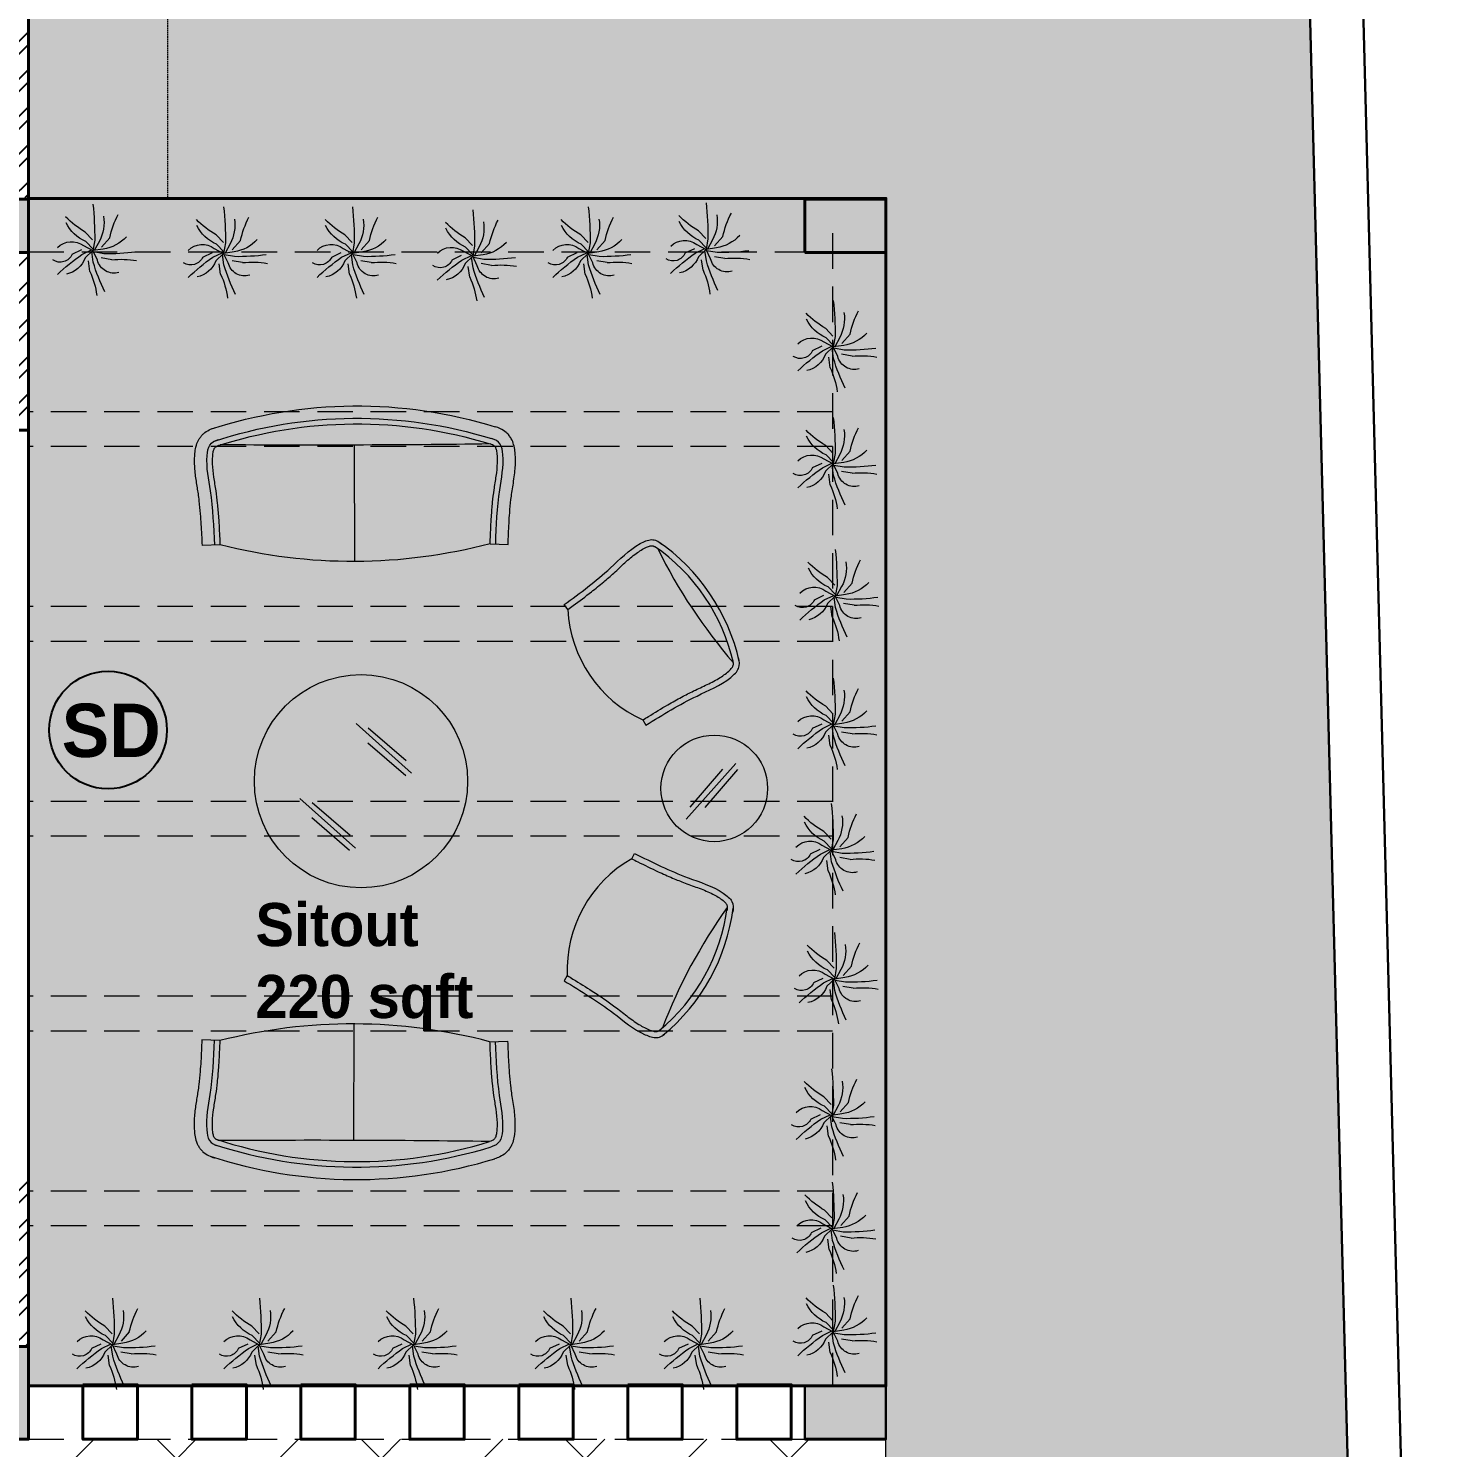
# Model space of a CAD drawing. Header units: feet. Extents: x 3576 to 8206, y -9151 to -6616.
# Drawn here: x 5857.7 to 6096.8, y -8564.8 to -8325.3 of the extents above; entities that cross this region are included whole.
import ezdxf

# ---------------------------------------------------------------- set-up
doc = ezdxf.new("R2010")
doc.units = ezdxf.units.FT
doc.linetypes.add('DASHED2', pattern=[0.375, 0.25, -0.125])
doc.layers.get('0').update_dxf_attribs({"linetype": 'CONTINUOUS', "lineweight": 40})
doc.layers.get('Defpoints').update_dxf_attribs({"color": 90, "linetype": 'CONTINUOUS'})
for name, color, linetype, lineweight in [('1fr', 233, 'CONTINUOUS', 5), ('A-GFLR-MBND', 12, 'CONTINUOUS', 5), ('A-HATCH', 8, 'CONTINUOUS', 0), ('COLUMN', 254, 'CONTINUOUS', 30), ('FURNITURE', 14, 'CONTINUOUS', 0), ('Landscape', 114, 'CONTINUOUS', 5), ('SHRUBBS', 212, 'CONTINUOUS', 30), ('STAIR', 184, 'CONTINUOUS', 9), ('Wall1', 7, 'CONTINUOUS', 40), ('WINDOW', 180, 'CONTINUOUS', 9)]:
    doc.layers.add(name, color=color, linetype=linetype, lineweight=lineweight)
doc.layers.add('dimension', color=7, linetype='CONTINUOUS', lineweight=5, true_color=0x2b17de)
doc.layers.add('h12', color=7, linetype='CONTINUOUS', lineweight=5, true_color=0x81cdee)
doc.layers.add('WILD TREE', color=42, linetype='CONTINUOUS')
doc.styles.add('ROMANS', font='sanss___.ttf')

# ---------------------------------------------------------------- blocks, each defined once
blk = doc.blocks.new('A$C31557AA3')
at = {"layer": 'SHRUBBS', "lineweight": 5}
h = blk.add_hatch(color=36, dxfattribs=at)
h.dxf.hatch_style = 1
h.set_gradient(color1=(122, 60, 31), color2=(76, 76, 0), tint=0.6800000071525574)
edge = h.paths.add_edge_path()
edge.add_arc((0.579141562777238, 0.4779328771519147), 0.1851927739534588, 109.2945789499972, 183.9523917202077)
edge.add_arc((0.4116897058436564, 0.4639838981329662), 0.0173409412106253, 176.0846161663011, 260.555518417618)
edge.add_arc((0.4105045129628877, 0.4666428292855757), 0.0198344305652022, 265.1982268544253, 344.0651575452608)
edge.add_line((0.4295767962683783, 0.4611974050264111), (0.4328475013842025, 0.4650974160608712))
edge.add_arc((-0.0261070408167825, 0.7863784860746251), 0.5602328067474116, -34.99310021363153, -13.8021519127164)
edge = h.paths.add_edge_path()
edge.add_arc((0.3115833796026663, 0.5380007640156351), 0.0169902764618922, -166.99833121277027, -19.47800631802221, ccw=False)
edge.add_line((0.2950286741512116, 0.5341783012407575), (0.2944709172417674, 0.5373613560875583))
edge.add_arc((0.7327996943625692, 0.612527964925846), 0.4447270353109417, 163.0809589643165, 189.7306937520154, ccw=False)
edge.add_line((0.3073218137776337, 0.7419524953264159), (0.3094791071760028, 0.7399403877793418))
edge.add_arc((0.2010824974105958, 0.6258848324578992), 0.1573483228646495, -36.47962892474982, 46.4572291639405, ccw=False)
at = {"layer": 'SHRUBBS', "lineweight": 13}
h = blk.add_hatch(color=22, dxfattribs=at)
h.dxf.hatch_style = 1
h.set_gradient(color1=(192, 59, 22), color2=(238, 137, 109), one_color=1, tint=0.6800000071525574)
edge = h.paths.add_edge_path()
edge.add_arc((0.0136466559874577, 0.6020042794162066), 0.3925036779477421, -20.72215900740838, 19.4839345886391, ccw=False)
edge.add_arc((0.3643894999424617, 0.4693145627380491), 0.0175008732945478, -91.99401629788042, -20.722159007510925, ccw=False)
edge.add_arc((0.3643552379570565, 0.4683304812386952), 0.0165161955396416, 191.7575161255985, 268.00598370211685, ccw=False)
edge.add_line((0.3481855728433629, 0.464964973072796), (0.3468232670998645, 0.4730006411933802))
edge.add_arc((0.7859565930542091, 0.5433146367576285), 0.4447270353103347, 154.7642914597134, 189.0969765240837, ccw=False)
at = {"layer": 'SHRUBBS', "lineweight": 5}
h = blk.add_hatch(color=24, dxfattribs=at)
h.dxf.hatch_style = 1
h.set_gradient(color1=(170, 46, 24), color2=(76, 76, 0), rotation=74.99999999999999, tint=0.6800000071525574)
h.paths.add_polyline_path([(0.2610028326082556, 0.3928971731344575, 0.0313224074340478), (0.2185707569888677, 0.4176584869613295, 0.1003299876653387)], flags=17)
edge = h.paths.add_edge_path()
edge.add_arc((0.2967812477036773, 0.4024010107205527), 0.0169902764597991, -112.99833155542018, 34.52199364849861, ccw=False)
edge.add_line((0.2901430732357539, 0.3867611854684867), (0.282506546250886, 0.3876659234284148))
edge.add_arc((0.3008654024437192, 0.5099448164789635), 0.1236494047150414, 142.3265140285391, 261.461434014105, ccw=False)
edge.add_line((0.2029961027155593, 0.5855144893452007), (0.2047552502629628, 0.5774235175910007))
edge.add_arc((0.4901908530126208, 0.6437199487614294), 0.2930336159948017, 193.075906881483, 232.2472982687204)
edge = h.paths.add_edge_path()
edge.add_arc((0.2775387453947928, 0.359681817978128), 0.0169902764597863, -94.99833155594507, 52.52199364834132, ccw=False)
edge.add_line((0.2760584381025524, 0.342756151536264), (0.2702259977259018, 0.3436000062108633))
edge.add_arc((0.3368221650082432, 0.7833125108416823), 0.4447270356357955, 226.7642914708024, 261.38778336047193, ccw=False)
edge.add_line((0.0321835723016477, 0.4593102514990335), (0.0342738033768626, 0.4593588291286892))
edge.add_arc((0.0423481023692318, 0.0669382093828119), 0.3925036778247499, 51.27784096535328, 91.17873007500259, ccw=False)
h = blk.add_hatch(color=52, dxfattribs=at)
h.dxf.hatch_style = 1
h.set_gradient(color1=(214, 214, 0), color2=(114, 153, 0), rotation=269.99999999999994, tint=0.6800000071525574)
edge = h.paths.add_edge_path()
edge.add_arc((0.5737896106027734, 0.6442614034521342), 0.1573483228630157, -108.47962890263119, -24.468562096676408, ccw=False)
edge.add_line((0.5239153113022041, 0.4950265248979237), (0.5227489311859871, 0.495096814286285))
edge.add_arc((0.5243535451457149, 0.5120111486986616), 0.0169902764713724, 121.0016684639736, 264.5807337431716, ccw=False)
edge.add_line((0.5156024817712535, 0.5265744032934097), (0.5206183247222782, 0.5292169239982627))
edge.add_arc((0.7253961247703842, 0.1344407994114647), 0.4447270353107626, 91.08095896306548, 117.41661874000559, ccw=False)
h = blk.add_hatch(color=52, dxfattribs=at)
h.dxf.hatch_style = 1
h.set_gradient(color1=(214, 214, 0), color2=(114, 153, 0), rotation=89.99999999999996, tint=0.6800000071525574)
edge = h.paths.add_edge_path()
edge.add_arc((0.1952865735589455, 0.330514697737982), 0.0169902764597863, -90, 52.52199364834132, ccw=False)
edge.add_line((0.1952865735589455, 0.3135244212781743), (0.1855009758762378, 0.3148145277045842))
edge.add_arc((0.2545699930755632, 0.7541453902657054), 0.4447270353099622, 235.08095895885782, 261.0654249922602, ccw=False)
edge.add_line((5.42040937e-08, 0.3894862588037995), (0.005421113432277001, 0.3924185440076826))
edge.add_arc((0.0775572070999431, 0.2525797843657926), 0.1573483228630552, 35.520371079800725, 117.2870336174411, ccw=False)
at = {"layer": 'SHRUBBS', "lineweight": 13}
h = blk.add_hatch(color=22, dxfattribs=at)
h.dxf.hatch_style = 1
h.set_gradient(color1=(192, 59, 22), color2=(238, 137, 109), one_color=1, tint=0.6800000071525574)
edge = h.paths.add_edge_path()
edge.add_arc((0.6033160772339273, 0.3080568656674245), 0.1717382616055714, 55.47516335396125, 132.7674658130364)
edge.add_arc((0.5030147715620786, 0.4164958714975456), 0.0240244507925832, 132.7674658129801, 182.9960336030007)
edge.add_arc((0.4925884353953053, 0.4159501741334566), 0.0135838439387727, 182.9960336028882, 280.2877910844639)
edge.add_line((0.4950144088474815, 0.4025847160806393), (0.5001000764733305, 0.4023759510864693))
edge.add_arc((0.5136554940287965, 0.7946454854214835), 0.3925036775783322, 268.020852455672, 298.4516715481307)
edge = h.paths.add_edge_path()
edge.add_arc((0.5049948428484186, 0.3736983278585626), 0.0169902764596091, 103.0016686934851, 189.6384661346254, ccw=False)
edge.add_line((0.5011723801011386, 0.3902530333141101), (0.5110515022180095, 0.3914655007020826))
edge.add_arc((0.5839756996354879, -0.2435706507465341), 0.6392095526630307, 69.39934495704102, 96.55084987394491, ccw=False)
edge.add_line((0.8088830829007918, 0.3547649751094184), (0.7956508867129628, 0.350805998899915))
edge.add_arc((0.658596491319031, 0.8329793720977534), 0.5012734474493717, -108.5253818962774, -74.13257184488191, ccw=False)
edge.add_arc((0.5044765900144625, 0.3730407651314636), 0.0161997765949089, 187.6454007284559, 251.474618103645, ccw=False)
edge.add_arc((0.4883318894532921, 0.3708735800865952), 8.97306790426e-05, 7.64540073175379, 192.8431350672432)
at = {"layer": 'SHRUBBS', "lineweight": 5}
h = blk.add_hatch(color=32, dxfattribs=at)
h.dxf.hatch_style = 1
h.set_gradient(color1=(183, 112, 31), color2=(114, 153, 0), rotation=134.99999999999994, tint=0.6800000071525574)
edge = h.paths.add_edge_path()
edge.add_arc((0.3196754922144009, 0.2745344055263956), 0.0169902764616699, -40.998331386390475, 106.5219936122142, ccw=False)
edge.add_line((0.3324985412461103, 0.2633881546870498), (0.3202080629342276, 0.2559361491459811))
edge.add_arc((0.5382236238809242, -0.0897723172832059), 0.4087115469077574, 122.2369303558512, 149.2091368645212)
edge.add_line((0.1871234269441686, 0.1194495273857967), (0.1846678678267892, 0.1277973257940062))
edge.add_arc((0.3109845950881436, 0.160419152959264), 0.1304611022244556, 88.30489722435192, 194.4804838987625, ccw=False)
edge = h.paths.add_edge_path()
edge.add_arc((0.3566798594764009, 0.1557931419332021), 0.0169902764631247, -22.998331491847694, 124.5219936404493, ccw=False)
edge.add_line((0.3723196847388408, 0.1491549674813655), (0.3685290897119273, 0.1460710412113428))
edge.add_arc((0.471346433526719, 0.0235650948579576), 0.1599347150591971, 130.0062157108557, 188.4730908819397)
edge.add_line((0.3131573781538179, -4.698774489e-07), (0.3092693441390395, 0.0016140130953204))
edge.add_arc((0.3449039692322628, 0.0819412466143206), 0.08787656655984899, 88.59993373863892, 246.0770533524228, ccw=False)
h = blk.add_hatch(color=20, dxfattribs=at)
h.dxf.hatch_style = 1
h.set_gradient(color1=(243, 80, 43), color2=(246, 127, 101), rotation=134.99999999999994, one_color=1, tint=0.6800000071525574)
edge = h.paths.add_edge_path()
edge.add_arc((0.3543575986366534, 0.2430327417938827), 0.0169902764597886, -22.998331555601112, 124.5219936486904, ccw=False)
edge.add_line((0.3699974238886909, 0.2363945673259025), (0.3679442888963251, 0.2322133973746929))
edge.add_arc((-0.0302195476253928, 0.4303237073624473), 0.444727034974409, -61.23570855855792, -26.45309048474428, ccw=False)
edge.add_line((0.1837864096099508, 0.0404729847712133), (0.1856472510569915, 0.0465667070395739))
edge.add_arc((0.5600954095842497, -0.0711096018828812), 0.3925036778249076, 123.27784100041609, 162.5538418235388, ccw=False)
at = {"layer": 'SHRUBBS', "lineweight": 13}
h = blk.add_hatch(color=22, dxfattribs=at)
h.dxf.hatch_style = 1
h.set_gradient(color1=(192, 59, 22), color2=(238, 137, 109), one_color=1, tint=0.6800000071525574)
edge = h.paths.add_edge_path()
edge.add_arc((0.4483585709471926, 0.2567951719574353), 0.0169902764666922, 31.00166846180659, 178.5219936935231)
edge.add_line((0.4313739471510873, 0.2572334058207843), (0.433013164622281, 0.2498810142874674))
edge.add_arc((0.0305199788132029, 0.1640039888200704), 0.4115527039467282, -17.363422940706528, 12.044183470344876, ccw=False)
edge.add_line((0.4233186535384448, 0.0411836759237474), (0.4271101304162245, 0.0429447352545367))
edge.add_arc((0.3673014323839823, 0.1667480497858662), 0.1374930581857018, -64.21506815826233, 45.93642221150992)
edge = h.paths.add_edge_path()
edge.add_arc((0.7102392108008077, 0.2706050550957286), 0.1573483228630286, 180.634028951228, 264.6450957571964, ccw=False)
edge.add_line((0.5529005218038776, 0.2688638909661734), (0.5525850130310915, 0.2699889853568607))
edge.add_arc((0.569092294990668, 0.2740113151398305), 0.0169902764714342, 50.11532631791101, 193.6943915969288, ccw=False)
edge.add_line((0.5799872145644827, 0.287048577968136), (0.5841264588139837, 0.2831745292812968))
edge.add_arc((0.2781670787789778, -0.0395807862516904), 0.444727035310662, 20.19461681694679, 46.53027659388579, ccw=False)
at = {"layer": 'SHRUBBS', "lineweight": 5}
h = blk.add_hatch(color=22, dxfattribs=at)
h.dxf.hatch_style = 1
h.set_gradient(color1=(198, 62, 16), color2=(114, 153, 0), rotation=164.99999999999997, tint=0.6800000071525574)
edge = h.paths.add_edge_path()
edge.add_arc((0.4890357937997864, 0.2800452658189272), 0.0169902764598171, 49.00166838384447, 196.5219936374178)
edge.add_line((0.4727470349522777, 0.2752135136121865), (0.4728515264377508, 0.2684196487905694))
edge.add_arc((0.6308309886196639, 0.2742471517743752), 0.1580869073083283, 182.1125531289479, 216.7663757932914)
edge.add_arc((0.6308309886193797, 0.2742471517743468), 0.1580869073080549, 216.7663757933417, 242.3929153040779)
edge.add_arc((0.6308309887808149, 0.2742471520830918), 0.1580869076564862, 242.3929153040792, 274.6797549426552)
edge.add_line((0.6437287223648414, 0.1166872623878135), (0.630091170819469, 0.1310801372772232))
edge.add_arc((1.644924287870765, 1.078998480115585), 1.388681187369328, 214.478599328099, 223.0474095241305, ccw=False)
at = {"layer": 'SHRUBBS', "color": 52, "lineweight": 13, "true_color": 0xd8c603}
for p, q in [((0.3143961894590177, 0.5214267436349475), (0.3310583872076904, 0.4292309329616728)), ((0.5094599210991362, 0.5042143535921185), (0.4269253968292618, 0.4306024449183498)), ((0.3118432400150937, 0.3949346569650629), (0.3962250117756412, 0.3542233202517764)), ((0.3675530881512827, 0.4522134154667016), (0.384215285899927, 0.3600176047724517)), ((0.4088683923272356, 0.4470556490686591), (0.3962250117756412, 0.3542233202517764)), ((0.4805590186741995, 0.411772544747663), (0.3980244944252718, 0.3674357806895614)), ((0.2119186096995804, 0.3280681849275595), (0.3047509384955163, 0.3154248043549899)), ((0.2941707815354562, 0.3572353051467587), (0.3870031103313636, 0.3445919245951643)), ((0.3314308282322145, 0.2865519812637842), (0.3962250117756412, 0.3542233202517764)), ((0.3618239524130615, 0.2580947341052706), (0.402535289105373, 0.3424765058657897)), ((0.3641462132529227, 0.170855134269658), (0.4048575499662094, 0.2552369060302055)), ((0.4884208224489158, 0.3708855180213959), (0.3962250117756412, 0.3542233202517764)), ((0.4405617758337145, 0.2716887960028771), (0.3962250117756412, 0.3542233202517764)), ((0.4770182180832025, 0.2918006018134633), (0.4093468790742349, 0.3565947853778368)), ((0.5607056260489574, 0.2875326815997141), (0.4930342870609651, 0.3523268651431124))]:
    blk.add_line(p, q, dxfattribs=at)
for centre, radius, start, end in [((-0.4679225979900254, 0.606706625130471), 0.7869532027903953, 353.7788021114562, 9.895987881097843), ((2.204696740639291, 0.4875261231190394), 1.837483003246301, 172.3252505454634, 181.1011768119209), ((0.7724435565209831, 0.3859860219717745), 0.3686684138535741, 133.6544040140556, 170.465050233142), ((0.3480150833547952, 0.541966938144043), 0.1514162935791963, 163.2855850846461, 256.178961526799), ((0.3488161077474956, 1.274596666880397), 0.786953202790379, 281.7788021121113, 297.8959878816747), ((-0.1109371776498165, -0.3896082630423052), 0.7869532027903811, 65.77880211160611, 81.89598788148295), ((0.8282950105409836, 2.115374974003514), 1.837483003246361, 244.3252505455228, 253.1011768120599), ((0.6454281718361871, 0.11124904991172), 0.3427771996768856, 80.72900210783877, 118.7494604234067), ((-1.145212772338765, 1.309372098772313), 1.837483003246326, 316.3252505457846, 325.1011768114424), ((0.4108439302732167, 0.07210972962479902), 0.228674266282973, 110.3207980196044, 168.0523157941224), ((0.3000969527041377, 0.1662988780117303), 0.1756058124038795, 314.5631437668294, 36.88067794008187), ((0.7961728830271113, 0.4287284811381086), 0.3472879846787989, 203.2209285534538, 243.9627082511878), ((0.5036322999474409, -2.520038314109683), 2.890963851762693, 83.93896133858978, 90.3014764370095), ((1.243741076768742, 0.6783752540526679), 0.7869532027903438, 209.7788021115936, 225.895987881297), ((0.410595573162084, 0.0639569834531244), 0.1165536686809947, 113.4858991101693, 213.2804929652318)]:
    blk.add_arc(centre, radius, start, end, dxfattribs=at)
blk = doc.blocks.new('Sofa6')
at = {"layer": '1fr'}
for p, q in [((-2.772043077582566, 21.80008803079488), (-2.662157210561417, 24.69800569769314)), ((-18.81411577149083, 0.1169232336914092), (1.57339163707e-05, 0.1286045769986686)), ((-2.80977782168884, -21.79525658410625), (-2.694039655149026, -24.6929464252355))]:
    blk.add_line(p, q, dxfattribs=at)
for centre, radius, start, end in [((50.73941377140727, -0.1064023007317019), 75.87633123397607, 162.0327052447698, 197.3172274541608), ((50.73941377140727, -0.1064023007317019), 73.8763312339761, 162.0327052447698, 197.3172274541608), ((50.70925852784239, -0.103669123577788), 72.9485005523802, 162.0706266150167, 197.3387481673367), ((-2204.906652811789, 0.1169232336914092), 2186.092537040298, 359.4244164451513, 0.5675530844219369), ((-86.51794958588651, 0.0748871861715088), 86.51798199586484, 345.3578327427063, 14.54298047222596)]:
    blk.add_arc(centre, radius, start, end, dxfattribs=at)
for points, knots in [([(-2.662157210561417, 24.69800569769325), (-3.238895774598859, 24.71987499297291), (-3.813045224778761, 24.74246190852489), (-5.525904473959598, 24.81831938277287), (-6.655032226044568, 24.87974435289038), (-8.482472398796745, 25.02358832433049), (-9.191196203883008, 25.09075697085564), (-10.26882898076656, 25.2167234584283), (-10.64393223722982, 25.26512939779207), (-11.34164965675518, 25.36491149721758), (-11.66848016046788, 25.41619592199663), (-12.34310658995855, 25.52364943642772), (-12.68861872227353, 25.57938447026459), (-13.75356666143489, 25.73940503031634), (-14.50190176963588, 25.83702344506526), (-15.62882017301308, 25.90252890301122), (-15.96994846312918, 25.91271545254722), (-16.64677852137356, 25.90804334095026), (-16.98155380777279, 25.89465135597129), (-17.62526050241649, 25.84323498039601), (-17.9537607657403, 25.80798789580013), (-18.66256976658769, 25.67125298352903), (-19.04355480828417, 25.57162487871426), (-19.60067044300922, 25.32186931882689), (-19.75791000796562, 25.24037078154459), (-20.06509794481281, 25.04946231368319), (-20.21097109778566, 24.94333099968378), (-20.47760161183396, 24.71845291375689), (-20.60040986902277, 24.5985687835215), (-20.98030129942163, 24.17672646106292), (-21.18377220818548, 23.85687431785038), (-21.49726291160186, 23.22797278884298), (-21.60906052103564, 22.9176596738098), (-21.70290651274627, 22.59268275163697), (-21.70962633514319, 22.56891197792402), (-21.71619423886113, 22.54519334805366)], [0.7605238940426995, 0.7605238940426995, 0.7605238940426995, 0.7605238940426995, 2.675022306634757, 2.675022306634757, 6.504019131818875, 6.504019131818875, 8.971431202016259, 8.971431202016259, 10.30260718858977, 10.30260718858977, 11.46572067806974, 11.46572067806974, 12.62883416754971, 12.62883416754971, 14.95506114650965, 14.95506114650965, 15.93168716505593, 15.93168716505593, 16.84917062508877, 16.84917062508877, 17.66216942358244, 17.66216942358244, 18.4751682220761, 18.4751682220761, 18.78638653486947, 18.78638653486947, 19.08169201620001, 19.08169201620001, 19.37699749753054, 19.37699749753054, 20.08517034682677, 20.08517034682677, 20.793343196123, 20.793343196123, 20.84936286630779, 20.84936286630779, 20.84936286630779, 20.84936286630779]), ([(-2.7379405594329, 22.69944199242036), (-5.681431946924932, 22.81105596505915), (-10.54142547086121, 23.03020273930507), (-15.73660529772314, 24.15945061365744), (-19.09744818447507, 23.60998956637388), (-19.62137217677627, 22.61582859789928), (-19.78872725099973, 22.01146025867479)], [0.7605238940426995, 0.7605238940426995, 0.7605238940426995, 0.7605238940426995, 10.49990384414309, 16.87424541695329, 18.83402711695401, 20.84936286630779, 20.84936286630779, 20.84936286630779, 20.84936286630779]), ([(-2.772043077582566, 21.80008803079488), (-3.104677513778369, 21.81270107701903), (-3.437584809908003, 21.82559342559421), (-4.897766874597437, 21.88502860528797), (-6.026737182823126, 21.93849855914073), (-7.933947873221769, 22.06759368550843), (-8.713399384456352, 22.13137447753877), (-10.15606630373622, 22.27970989555092), (-10.81994664295234, 22.35998406282954), (-12.23916516417012, 22.5647660818538), (-12.97736088944657, 22.69368617578095), (-14.42914653066691, 22.90365350562411), (-15.1443992958466, 22.98497803146211), (-16.16775565535681, 23.01418818679656), (-16.47111497365585, 23.01220367537792), (-17.08201380527498, 22.98179186968923), (-17.39702073679473, 22.9545867592069), (-17.89481262839399, 22.87004097830334), (-18.09179140597371, 22.81649565757175), (-18.29808883861733, 22.72894367425317), (-18.35084372551136, 22.701054757154), (-18.46648324707348, 22.6272495856025), (-18.52676164972945, 22.57301083929178), (-18.64957903707, 22.42229177731303), (-18.70984474084798, 22.32578493926144), (-18.82299652688198, 22.08308075576701), (-18.87536227332566, 21.9373904086649), (-18.92133775153888, 21.77138637340477), (-18.92135242931363, 21.77133337194857), (-18.92136710646082, 21.77128036845431)], [0.7605240512118272, 0.7605240512118272, 0.7605240512118272, 0.7605240512118272, 1.859539802168403, 1.859539802168403, 5.578619406505211, 5.578619406505211, 8.155261532454817, 8.155261532454817, 10.3629794908955, 10.3629794908955, 12.89429943018426, 12.89429943018426, 15.42561936947302, 15.42561936947302, 16.48667611551093, 16.48667611551093, 17.54334351582915, 17.54334351582915, 18.42204429702583, 18.42204429702583, 18.81114314881624, 18.81114314881624, 19.49047740215022, 19.49047740215022, 20.16981165548421, 20.16981165548421, 20.84914590881819, 20.84914590881819, 20.84936286630779, 20.84936286630779, 20.84936286630779, 20.84936286630779]), ([(-2.694039655147207, -24.6929464252355), (-3.270704515518445, -24.71597930221981), (-3.844771093961753, -24.73974956724783), (-5.557341320911291, -24.81921191504659), (-6.686222226464452, -24.88311332051774), (-8.513340190689632, -25.031146795366), (-9.222034297348728, -25.10000007675831), (-10.29918019307297, -25.22856526069529), (-10.67386586914836, -25.27785447110614), (-11.44872612884137, -25.39063487016756), (-11.8560926456721, -25.4569592784585), (-12.70252610337593, -25.59361032549543), (-13.13886429969352, -25.6634277125296), (-14.01488773091478, -25.78455871590234), (-14.45278026711094, -25.83671330743221), (-15.23860189914194, -25.9012818600952), (-15.57960873914817, -25.92053463309742), (-16.2425814768485, -25.93490291179205), (-16.56295193016012, -25.93226323340741), (-17.18041046392318, -25.90455316493717), (-17.47036954957548, -25.88423852091694), (-18.11200640604329, -25.806823880764), (-18.45755786807967, -25.74971848299743), (-19.12274818919286, -25.56055040738977), (-19.43537645247488, -25.44561792369109), (-19.94284757777495, -25.16667320732927), (-20.1333421066538, -25.0399053952732), (-20.4737405177184, -24.76422989648211), (-20.62769886777823, -24.61410019394407), (-21.02937757283144, -24.15509800913719), (-21.22882422537805, -23.83181771428986), (-21.52283482625353, -23.22406403475043), (-21.62605321154661, -22.93731669707256), (-21.70771138981763, -22.65825527287791)], [0.7842115913533523, 0.7842115913533523, 0.7842115913533523, 0.7842115913533523, 2.698826428655238, 2.698826428655238, 6.528056103259011, 6.528056103259011, 8.99639414311647, 8.99639414311647, 10.3267790516057, 10.3267790516057, 11.7679987921635, 11.7679987921635, 13.2092185327213, 13.2092185327213, 14.56247257920391, 14.56247257920391, 15.55707561188594, 15.55707561188594, 16.45049488009222, 16.45049488009222, 17.24521244049829, 17.24521244049829, 18.03993000090435, 18.03993000090435, 18.67529167651752, 18.67529167651752, 19.04451533968232, 19.04451533968232, 19.41373900284712, 19.41373900284712, 20.12938240207785, 20.12938240207785, 20.78558756190289, 20.78558756190289, 20.78558756190289, 20.78558756190289]), ([(-2.773859072098275, -22.69453984481265), (-5.709934761787736, -22.81181120088888), (-10.56200299536431, -23.04142015997275), (-15.74812587084852, -24.17948080822327), (-19.08933558825083, -23.64003437406677), (-19.61887647755975, -22.67523468926345), (-19.78820257765437, -22.09657393971031)], [0.7842115913533523, 0.7842115913533523, 0.7842115913533523, 0.7842115913533523, 10.49990384414309, 16.87424541695329, 18.83402711695401, 20.78558756190289, 20.78558756190289, 20.78558756190289, 20.78558756190289]), ([(-2.80977782168884, -21.79525658410625), (-3.13522953305619, -21.80825554905823), (-3.460939649996362, -21.82153037714727), (-4.913823933507956, -21.88355641568717), (-6.042686774606409, -21.93926648203808), (-7.949638071104346, -22.07214585999702), (-8.728961162360063, -22.13747316515946), (-10.17133048834148, -22.28867093231634), (-10.83505014526418, -22.37026227204797), (-12.25386397645525, -22.57786070771715), (-12.99180664008963, -22.70824619483301), (-14.44318120526623, -22.92109442892604), (-15.15827536390316, -23.00383777298907), (-16.18157539357708, -23.03507631960611), (-16.48493724460604, -23.03369304324667), (-17.09588888119469, -23.00449229597496), (-17.41094252400762, -22.97791220480815), (-17.90889461391634, -22.89435451271708), (-18.10597823383068, -22.84119981121557), (-18.31244394392342, -22.7540585681171), (-18.36525133080249, -22.72627587490172), (-18.48103334996631, -22.65270347480987), (-18.54141663652444, -22.59858779919989), (-18.66452816038145, -22.44812342893249), (-18.72498295370496, -22.3517440406514), (-18.83330498341638, -22.12061008079922), (-18.88143140749889, -21.99074035621459), (-18.92442361218127, -21.84381733978682)], [0.7842117513105717, 0.7842117513105717, 0.7842117513105717, 0.7842117513105717, 1.859541205543476, 1.859541205543476, 5.578623616630428, 5.578623616630428, 8.155264674543826, 8.155264674543826, 10.36298234995298, 10.36298234995298, 12.89431746204837, 12.89431746204837, 15.42565257414377, 15.42565257414377, 16.48670609336757, 16.48670609336757, 17.5433536706096, 17.5433536706096, 18.42205434584367, 18.42205434584367, 18.81113303978852, 18.81113303978852, 19.49043940785226, 19.49043940785226, 20.16974577591601, 20.16974577591601, 20.78558756190289, 20.78558756190289, 20.78558756190289, 20.78558756190289])]:
    blk.add_open_spline(points, degree=3, knots=knots, dxfattribs=at)
blk = doc.blocks.new('ggh')
at = {"color": 132, "lineweight": 0, "true_color": 0x00cccc}
for p, q in [((8161.497608831231, -3162.086962166242), (8170.879121312542, -3170.471302000164)), ((8163.547858505109, -3162.770157820115), (8169.947168848294, -3168.297613855618)), ((8163.485718174727, -3165.316522349646), (8169.885028517914, -3170.843978385149)), ((8217.219201070468, -3178.218023391615), (8225.60354090439, -3168.836510910303)), ((8217.902396724334, -3176.167773717737), (8223.429852759837, -3169.768463374551)), ((8220.448761253874, -3176.229914048118), (8225.976217289377, -3169.830603704932)), ((8152.027410046377, -3174.708106813759), (8161.408922527689, -3183.092446647682)), ((8154.077659720257, -3175.391302467633), (8160.476970063442, -3180.918758503135)), ((8154.015519389874, -3177.937666997164), (8160.414829733061, -3183.465123032667))]:
    blk.add_line(p, q, dxfattribs=at)
at = {"layer": '1fr'}
for p, q in [((8197.259503348243, -3142.827253708115), (8196.654430117916, -3142.004169444029)), ((8209.907700819902, -3161.470423994287), (8210.446954124993, -3162.338057099391)), ((8208.058061056154, -3184.901930015932), (8208.516411803294, -3183.988970036136)), ((8197.152620199522, -3204.615277203132), (8196.624680846546, -3205.489840728228))]:
    blk.add_line(p, q, dxfattribs=at)
for centre, radius in [((8162.336963104528, -3171.811372736293), 18), ((8221.97362936066, -3173.018371588375), 9)]:
    blk.add_circle(centre, radius, dxfattribs=at)
for centre, radius, start, end in [((8193.526524812269, -3158.964257302404), 32.47679916298507, 12.68695071760524, 55.61896426377227), ((8193.526524812269, -3158.964257302404), 33.49835710894905, 12.68695071760524, 55.61896426377227), ((8294.439409544031, -3092.11353395636), 91.42702715550085, 206.2596576587446, 220.7815702731945), ((8218.845815369476, -3141.794404249947), 21.61100748879981, 182.7393663414961, 245.5693942881062), ((8218.743653196048, -3203.686332197007), 21.61100748878185, 119.6335791941462, 182.4636071403944), ((8191.971650391794, -3188.883285415589), 32.47679916295808, 309.5840092182714, 352.5160227643066), ((8298.531051743741, -3246.30735267225), 91.42702715542488, 144.4214032084726, 158.9433158230941), ((8191.971650391794, -3188.883285415589), 33.49835710892122, 309.5840092182714, 352.5160227643066)]:
    blk.add_arc(centre, radius, start, end, dxfattribs=at)
for points, knots in [([(8196.654430117916, -3142.004169444029), (8199.348298767967, -3140.023828089833), (8203.77392825005, -3136.721342906795), (8207.934530336619, -3132.350379353891), (8211.441655808252, -3130.725099905881), (8212.567253546113, -3131.325143500467), (8213.109543164675, -3131.786227182321)], [0.7605238940426995, 0.7605238940426995, 0.7605238940426995, 0.7605238940426995, 10.49990384414309, 16.87424541695329, 18.83402711695401, 20.84936286630779, 20.84936286630779, 20.84936286630779, 20.84936286630779]), ([(8197.259503348243, -3142.827253708109), (8197.563928782527, -3142.603461822625), (8197.868432567038, -3142.379233715477), (8199.202192765435, -3141.393022839274), (8200.228628158824, -3140.623452695741), (8201.937922212199, -3139.286974378813), (8202.629465403814, -3138.730420600015), (8203.890128335588, -3137.671860854221), (8204.462600050485, -3137.173452088183), (8205.665270673831, -3136.076809455887), (8206.276555381854, -3135.485353535768), (8207.506514205052, -3134.3630893519), (8208.126573647087, -3133.830961101309), (8209.069257523437, -3133.151473280616), (8209.355484293637, -3132.960046838662), (8209.948712997684, -3132.599369650437), (8210.261950757944, -3132.424212844991), (8210.783424206027, -3132.186454745933), (8211.002574664926, -3132.111244434155), (8211.252146585139, -3132.062040933469), (8211.319472091729, -3132.054624863711), (8211.475124969096, -3132.050272463376), (8211.566306979694, -3132.062814518489), (8211.777709433523, -3132.126138118946), (8211.895811356568, -3132.17839303824), (8212.156744273983, -3132.334281990879), (8212.298763445295, -3132.437771313328), (8212.447723097277, -3132.564414083783), (8212.447770655717, -3132.564454518807), (8212.447818214867, -3132.564494956142)], [0.7605240512118272, 0.7605240512118272, 0.7605240512118272, 0.7605240512118272, 1.859539802168403, 1.859539802168403, 5.578619406505211, 5.578619406505211, 8.155261532454817, 8.155261532454817, 10.3629794908955, 10.3629794908955, 12.89429943018426, 12.89429943018426, 15.42561936947302, 15.42561936947302, 16.48667611551093, 16.48667611551093, 17.54334351582915, 17.54334351582915, 18.42204429702583, 18.42204429702583, 18.81114314881624, 18.81114314881624, 19.49047740215022, 19.49047740215022, 20.16981165548421, 20.16981165548421, 20.84914590881819, 20.84914590881819, 20.84936286630779, 20.84936286630779, 20.84936286630779, 20.84936286630779]), ([(8209.907700819902, -3161.47042399428), (8210.22169825383, -3161.275267494056), (8210.536114193463, -3161.080205479883), (8211.94041028247, -3160.21273979801), (8213.036310652598, -3159.545797003254), (8214.912282601312, -3158.455571207363), (8215.685968604193, -3158.020377680524), (8217.137204707595, -3157.24337575609), (8217.812660874748, -3156.897118658088), (8219.277706645276, -3156.188105811481), (8220.053974646558, -3155.840391309386), (8221.552951527403, -3155.115563259507), (8222.277400644938, -3154.737654156509), (8223.258547537022, -3154.114985060026), (8223.542630842485, -3153.920393453659), (8224.097925986376, -3153.50368522845), (8224.376937459434, -3153.277975224387), (8224.791451373376, -3152.882206096757), (8224.94271456327, -3152.706699708872), (8225.081135763896, -3152.493289909412), (8225.113038463205, -3152.433544943941), (8225.174921043474, -3152.290661786915), (8225.197161694952, -3152.201353669646), (8225.216936246734, -3151.98157148229), (8225.21231501751, -3151.852517143892), (8225.166796958052, -3151.566380898183), (8225.12925606146, -3151.413722453864), (8225.076026508608, -3151.248316258788)], [0.7842117513105717, 0.7842117513105717, 0.7842117513105717, 0.7842117513105717, 1.859541205543476, 1.859541205543476, 5.578623616630428, 5.578623616630428, 8.155264674543826, 8.155264674543826, 10.36298234995298, 10.36298234995298, 12.89431746204837, 12.89431746204837, 15.42565257414377, 15.42565257414377, 16.48670609336757, 16.48670609336757, 17.5433536706096, 17.5433536706096, 18.42205434584367, 18.42205434584367, 18.81113303978852, 18.81113303978852, 19.49043940785226, 19.49043940785226, 20.16974577591601, 20.16974577591601, 20.78558756190289, 20.78558756190289, 20.78558756190289, 20.78558756190289]), ([(8210.44695412498, -3162.33805709939), (8213.279695018493, -3160.577445522576), (8217.983812263024, -3157.701551330304), (8223.58056124836, -3155.466167752849), (8226.375428071588, -3152.830526467252), (8226.258116621066, -3151.586830304637), (8226.048470415153, -3150.935372996281)], [0.7842115913533523, 0.7842115913533523, 0.7842115913533523, 0.7842115913533523, 10.49990384414309, 16.87424541695329, 18.83402711695401, 20.78558756190289, 20.78558756190289, 20.78558756190289, 20.78558756190289]), ([(8208.058061056123, -3184.901930015934), (8208.38846234799, -3185.067807785551), (8208.719271852746, -3185.233553506561), (8210.196447298258, -3185.970097407502), (8211.348313439354, -3186.534911275681), (8213.31542213243, -3187.450523872783), (8214.125385516521, -3187.813763123612), (8215.64110392995, -3188.455959284874), (8216.345177080739, -3188.739536452503), (8217.868482721788, -3189.312771352273), (8218.673084494694, -3189.588657872103), (8220.231615629564, -3190.174565793924), (8220.98735020354, -3190.485221660972), (8222.02092075836, -3191.016350586723), (8222.321479950107, -3191.184378530735), (8222.912275986435, -3191.549013259245), (8223.210606192246, -3191.748491319009), (8223.65930221379, -3192.105039867586), (8223.825857820564, -3192.266105924427), (8223.98306159392, -3192.466083785526), (8224.020250772524, -3192.522689510635), (8224.094835631484, -3192.659372169073), (8224.12508348551, -3192.746295432439), (8224.164707345866, -3192.963378809202), (8224.171808355146, -3193.092320476985), (8224.152425898756, -3193.381405525411), (8224.128883400765, -3193.536839338739), (8224.090872908935, -3193.706391092429)], [0.7842117513105717, 0.7842117513105717, 0.7842117513105717, 0.7842117513105717, 1.859541205543476, 1.859541205543476, 5.578623616630428, 5.578623616630428, 8.155264674543826, 8.155264674543826, 10.36298234995298, 10.36298234995298, 12.89431746204837, 12.89431746204837, 15.42565257414377, 15.42565257414377, 16.48670609336757, 16.48670609336757, 17.5433536706096, 17.5433536706096, 18.42205434584367, 18.42205434584367, 18.81113303978852, 18.81113303978852, 19.49043940785226, 19.49043940785226, 20.16974577591601, 20.16974577591601, 20.78558756190289, 20.78558756190289, 20.78558756190289, 20.78558756190289]), ([(8208.516411803294, -3183.98897003613), (8211.497140700905, -3185.485442332268), (8216.442673888414, -3187.922897551695), (8222.219076667165, -3189.641533604197), (8225.24143897197, -3192.012864800853), (8225.237394551157, -3193.262074856844), (8225.087689078056, -3193.929859573355)], [0.7842115913533523, 0.7842115913533523, 0.7842115913533523, 0.7842115913533523, 10.49990384414309, 16.87424541695329, 18.83402711695401, 20.78558756190289, 20.78558756190289, 20.78558756190289, 20.78558756190289]), ([(8197.152620199508, -3204.615277203134), (8197.47608571007, -3204.810540401198), (8197.799668806509, -3205.006230918421), (8199.21736731138, -3205.867427242424), (8200.309361378262, -3206.540744983518), (8202.132810168529, -3207.716710528031), (8202.871974659904, -3208.208259049755), (8204.22343798524, -3209.148134915631), (8204.838748773218, -3209.592575909045), (8206.135912254707, -3210.575636738044), (8206.798314027044, -3211.109221775055), (8208.124976744199, -3212.115323976675), (8208.790737009906, -3212.589030062037), (8209.791155592575, -3213.180231591719), (8210.093562386719, -3213.344913034241), (8210.717054551968, -3213.650307613843), (8211.04488564263, -3213.796336984003), (8211.585771378515, -3213.985826011277), (8211.8108392621, -3214.040852935558), (8212.063844852826, -3214.067221456967), (8212.131565478521, -3214.068501606259), (8212.28697171255, -3214.058720806816), (8212.376640658325, -3214.037961655339), (8212.581429615231, -3213.955728091681), (8212.694306223297, -3213.892978492745), (8212.94002734233, -3213.714069340883), (8213.072076498145, -3213.598127522185), (8213.208937884374, -3213.458498262403), (8213.208981580023, -3213.458453681181), (8213.209025276192, -3213.458409097583)], [0.7605240512118272, 0.7605240512118272, 0.7605240512118272, 0.7605240512118272, 1.859539802168403, 1.859539802168403, 5.578619406505211, 5.578619406505211, 8.155261532454817, 8.155261532454817, 10.3629794908955, 10.3629794908955, 12.89429943018426, 12.89429943018426, 15.42561936947302, 15.42561936947302, 16.48667611551093, 16.48667611551093, 17.54334351582915, 17.54334351582915, 18.42204429702583, 18.42204429702583, 18.81114314881624, 18.81114314881624, 19.49047740215022, 19.49047740215022, 20.16981165548421, 20.16981165548421, 20.84914590881819, 20.84914590881819, 20.84936286630779, 20.84936286630779, 20.84936286630779, 20.84936286630779]), ([(8196.624680846546, -3205.48984072823), (8199.487035729915, -3207.21773097489), (8204.193913699673, -3210.105273957167), (8208.73375044208, -3214.080926665352), (8212.373812752392, -3215.381468373688), (8213.440358171321, -3214.681823140606), (8213.938600356436, -3214.173462130063)], [0.7605238940426995, 0.7605238940426995, 0.7605238940426995, 0.7605238940426995, 10.49990384414309, 16.87424541695329, 18.83402711695401, 20.84936286630779, 20.84936286630779, 20.84936286630779, 20.84936286630779])]:
    blk.add_open_spline(points, degree=3, knots=knots, dxfattribs=at)
at = {"layer": 'FURNITURE'}
for p, xscale, yscale, zscale, rotation in [((8161.36776795313, -3134.723212886026), -1.044999999999866, 1.045000000000072, 1.044999999999863, 90.1826818931044), ((8161.287219221506, -3212.777871072204), 1.045000000000775, 1.045000000000775, 1.045000000000775, 89.81731810689578)]:
    blk.add_blockref('Sofa6', p, dxfattribs=dict(at, xscale=xscale, yscale=yscale, zscale=zscale, rotation=rotation))

msp = doc.modelspace()

# ---------------------------------------------------------------- hatches: boundary and pattern name
at = {"layer": 'COLUMN', "lineweight": 25}
h = msp.add_hatch(dxfattribs=at)
h.set_pattern_fill('ANSI32', color=32, scale=0.4695652173843619, style=0)
h.set_pattern_definition([(45, (5848.664662654967, -8353.82377332961), (-3.162611938242812, 3.162611938242812), []), (45, (5850.773071524524, -8353.82377332961), (-3.162611938242812, 3.162611938242812), [])])
h.paths.add_polyline_path([(5857.664662654774, -8321.864328782845), (5848.664662654967, -8321.864328782845), (5848.664662654967, -8353.82377332961), (5857.664662654774, -8353.82377332961)])
h.paths.add_polyline_path([(5848.664662654967, -8263.168676609796), (5857.664662654774, -8263.168676609796), (5857.664662654774, -8141.209232064288), (5848.664662654967, -8141.209232064288)])
at = {"layer": 'COLUMN'}
for points in [[(5842.012488742154, -8363.0787972781), (5857.664662654925, -8363.0787972781), (5857.664662654925, -8354.07879727825), (5842.012488742154, -8354.07879727825)], [(5988.756716013176, -8354.07879727825), (5988.756716013176, -8363.0787972781), (6002.452368186837, -8363.0787972781), (6002.452368186837, -8354.07879727825)], [(5848.664662655116, -8547.756422046385), (5848.664662655116, -8563.408595959194), (5857.664662654925, -8563.408595959194), (5857.664662654925, -8547.756422046385)], [(5988.756716013176, -8554.408595959349), (5988.756716013176, -8563.408595959234), (6002.452368186837, -8563.408595959234), (6002.452368186837, -8554.408595959349)]]:
    msp.add_hatch(color=256, dxfattribs=at).paths.add_polyline_path(points)
at = {"layer": 'COLUMN', "lineweight": 25}
h = msp.add_hatch(dxfattribs=at)
h.set_pattern_fill('ANSI32', color=32, scale=0.4695652173843619, style=0)
h.set_pattern_definition([(45, (5848.664662654967, -8402.20923206018), (-3.162611938242812, 3.162611938242812), []), (45, (5850.773071524524, -8402.20923206018), (-3.162611938242812, 3.162611938242812), [])])
h.paths.add_polyline_path([(5848.664662654967, -8393.078797278176), (5857.664662654774, -8393.078797277589), (5857.664662654774, -8363.078797278175), (5848.664662654967, -8363.078797278175)])
h = msp.add_hatch(dxfattribs=at)
h.set_pattern_fill('ANSI32', color=32, scale=0.4695652173843619, style=0)
h.set_pattern_definition([(45, (5848.664662655116, -8547.756422046385), (-3.162611938242812, 3.162611938242812), []), (45, (5850.773071524606, -8547.756422046385), (-3.162611938242812, 3.162611938242812), [])])
h.paths.add_polyline_path([(5857.664662654774, -8517.756422046385), (5848.664662655118, -8517.756422046383), (5848.664662655116, -8547.756422046385), (5857.664662654774, -8547.756422046385)])
at = {"layer": 'Defpoints', "lineweight": 40}
h = msp.add_hatch(color=256, dxfattribs=at)
h.set_gradient(color1=(204, 203, 194), color2=(220, 220, 213), one_color=1, tint=0.8500000238418579, name='INVCYLINDER')
h.paths.add_polyline_path([(5857.664662654925, -8353.951285302493), (6002.452368186755, -8353.951285302493), (6002.452368186755, -8554.408595959349), (5857.664662654925, -8554.408595959349)])
at = {"layer": 'Landscape', "lineweight": 25}
h = msp.add_hatch(dxfattribs=at)
h.set_pattern_fill('GRASS', color=62, scale=0.2000000000029104, style=0)
h.set_pattern_definition([(90, (-2170.376280146857, -1033.585462439542), (-3.592100000052271, 3.592100000052271), [0.9525000000138608, -6.231700000090682]), (45, (-2170.376280146857, -1033.585462439542), (-3.592102448479932, 3.592102448479933), [0.9525000000138608, -4.127500000060062]), (135, (-2170.376280146857, -1033.585462439542), (-3.592102448479933, -3.592102448479932), [0.9525000000138608, -4.127500000060062])])
h.paths.add_polyline_path([(5857.664662655005, -8132.209232064439), (6069.076972084807, -8132.209232064401), (6087.536149521337, -8840.861405963191), (6002.452367412864, -8840.861405963045), (6002.452368186837, -8554.408595959349), (6002.452368186786, -8353.951285303741), (5857.664662654925, -8353.951285302493)])
at = {"layer": 'Landscape', "lineweight": 15}
h = msp.add_hatch(dxfattribs=at)
h.set_pattern_fill('AR-HBONE', color=43, scale=0.1200000000017462, style=0)
h.set_pattern_definition([(45, (-2255.599138124251, -5290.75791556999), (1.7e-15, 17.24209175270368), [36.57600000053225, -12.19200000017742]), (135, (-2246.978098124126, -5282.136875569864), (1.7e-15, 17.24209175270368), [36.57600000053225, -12.19200000017742])])
h.paths.add_polyline_path([(5580.113169271305, -8563.408595959087), (5580.113169271305, -8664.471366562964), (5600.460995357987, -8664.471366562964), (5600.460995357987, -8696.949627432568), (5591.460995357876, -8696.949627432983), (5591.460995357876, -8776.296188579126), (5600.660995358005, -8776.296188579126), (5600.660995358005, -8794.296188579388), (5992.744353064844, -8794.296188579434), (5992.744353064844, -8776.29618857917), (6001.944353064967, -8776.29618857917), (6001.944353064967, -8563.408595959405)])
h.paths.add_polyline_path([(5762.147972221105, -8779.42702397427), (5862.147972222564, -8779.42702397427), (5862.147972222564, -8579.427023971359), (5762.147972221105, -8579.427023971359)], flags=16)
h.paths.add_polyline_path([(5638.327383849454, -8579.427023971359), (5738.327383850915, -8579.427023971359), (5738.327383850915, -8779.42702397427), (5638.327383849454, -8779.42702397427)], flags=16)
h.paths.add_polyline_path([(5884.044589837135, -8579.427023971359), (5984.044589838594, -8579.427023971359), (5984.044589838594, -8779.365496787861), (5884.044589837135, -8779.365496787861)], flags=16)

# ---------------------------------------------------------------- linework, layer by layer
at = {"layer": 'A-GFLR-MBND', "color": 1, "lineweight": 30}
msp.add_line((5857.664662654855, -8362.951285303741), (5857.664662654925, -8354.078797278175), dxfattribs=at)
for points in [[(5842.012488742154, -8363.0787972781), (5857.664662654925, -8363.0787972781), (5857.664662654925, -8354.07879727825), (5842.012488742154, -8354.07879727825)], [(5988.756716013176, -8354.07879727825), (5988.756716013176, -8363.0787972781), (6002.452368186837, -8363.0787972781), (6002.452368186837, -8354.07879727825)], [(5848.664662655116, -8547.756422046385), (5848.664662655116, -8563.408595959194), (5857.664662654925, -8563.408595959194), (5857.664662654925, -8547.756422046385)], [(5988.756716013176, -8554.408595959349), (5988.756716013176, -8563.408595959234), (6002.452368186837, -8563.408595959234), (6002.452368186837, -8554.408595959349)]]:
    msp.add_lwpolyline(points, close=True, dxfattribs=at)
at = {"layer": 'A-HATCH', "color": 255, "linetype": 'DASHED2', "lineweight": 20, "ltscale": 24}
for p, q in [((5993.452368186866, -8359.82085052105), (5993.452368186866, -8554.408595959234)), ((5857.664662654774, -8362.951285303625), (6002.452368186755, -8362.951285303589)), ((5993.452368186866, -8389.969532731728), (5857.664662654774, -8389.969532731804)), ((5993.452368186866, -8395.839097949072), (5857.664662654774, -8395.839097949149)), ((5993.452368186866, -8422.857345377291), (5857.664662654774, -8422.857345377328)), ((5993.452368186866, -8428.72691059456), (5857.664662654774, -8428.726910594636)), ((5993.452368186866, -8455.745158022775), (5857.664662654774, -8455.745158022813)), ((5993.452368186866, -8461.614723240047), (5857.664662654774, -8461.614723240124)), ((5993.452368186866, -8488.632970668263), (5857.664662654774, -8488.63297066834)), ((5993.452368186866, -8494.502535885533), (5857.664662654774, -8494.502535885607)), ((5993.452368186866, -8521.520783313747), (5857.664662654774, -8521.520783313823)), ((5993.452368186866, -8527.390348531018), (5857.664662654774, -8527.390348531095)), ((5993.452368186866, -8554.408595959234), (5857.664662654774, -8554.408595959234)), ((5857.664662654774, -8563.408595959083), (6001.664662652726, -8563.408595959083))]:
    msp.add_line(p, q, dxfattribs=at)
at = {"layer": 'COLUMN', "lineweight": 40}
for p, q in [((5988.756716013176, -8363.0787972781), (5988.756716013176, -8354.07879727825)), ((5988.756716013176, -8354.07879727825), (6002.452368186837, -8354.07879727825)), ((6002.452368186837, -8354.07879727825), (6002.452368186837, -8363.0787972781)), ((6002.452368186837, -8363.0787972781), (5988.756716013176, -8363.0787972781)), ((6002.452368186837, -8563.408595959234), (5988.756716013176, -8563.408595959234))]:
    msp.add_line(p, q, dxfattribs=at)
at = {"layer": 'COLUMN', "color": 7, "lineweight": 25}
msp.add_circle((5871.108184545957, -8443.693400862014), 9.938847678131944, dxfattribs=at)
at = {"layer": 'Defpoints', "lineweight": 40}
msp.add_lwpolyline([(5857.664662654925, -8353.951285302493), (6002.452368186755, -8353.951285302493), (6002.452368186755, -8554.408595959349), (5857.664662654925, -8554.408595959349)], close=True, dxfattribs=at)
at = {"layer": 'dimension', "color": 7, "linetype": 'DASHED2', "lineweight": 15, "ltscale": 0.006}
for p, q in [((5857.664662654774, -8353.951285303778), (6002.452368186755, -8353.951285303741)), ((6002.452368186755, -8353.951285303741), (6002.452368186755, -8563.408595959083)), ((6002.452368186837, -8794.296188576289), (6002.452368186755, -8563.408595959083))]:
    msp.add_line(p, q, dxfattribs=at)
at = {"layer": 'dimension', "color": 242, "lineweight": 40}
for points in [[(5857.664662654925, -8363.0787972781), (5842.012488742154, -8363.0787972781), (5842.012488742154, -8354.07879727825), (5857.664662654925, -8354.07879727825), (5857.664662654925, -8363.0787972781)], [(5848.664662655116, -8563.408595959194), (5848.664662655116, -8547.756422046385), (5857.664662654925, -8547.756422046385), (5857.664662654925, -8563.408595959194), (5848.664662655116, -8563.408595959194)]]:
    msp.add_lwpolyline(points, dxfattribs=at)
at = {"layer": 'STAIR', "color": 7, "linetype": 'DASHED2', "lineweight": 0}
for p, q in [((5881.142923524237, -8132.33674403857), (5881.142923524237, -8353.951285303741)), ((5857.664662654774, -8554.408595959234), (5857.664662654774, -8563.408595959083)), ((5857.664662654925, -8554.408595959349), (5857.664662654925, -8563.408595959234))]:
    msp.add_line(p, q, dxfattribs=at)
at = {"layer": 'STAIR', "color": 7}
msp.add_line((5857.664662654774, -8393.07879727759), (5857.664662654774, -8488.419071065726), dxfattribs=at)
msp.add_lwpolyline([(5857.664662655005, -8132.209232064439), (6069.076972084807, -8132.209232064401), (6087.536149521337, -8840.861405963191), (6002.452367412864, -8840.861405963045), (6002.452368186837, -8554.408595959349), (6002.452368186786, -8353.951285303741), (5857.664662654925, -8353.951285302493), (5857.664662655116, -8132.209232064439)], dxfattribs=at)
at = {"layer": 'Wall1', "color": 7, "lineweight": 30}
for p, q in [((6075.005058538217, -8013.610178083041), (6096.773476850304, -8849.861405962922)), ((6075.005058538288, -8013.610178083192), (6096.773476850386, -8849.861405963076)), ((6066.235913278365, -8022.595767319858), (6087.536149521337, -8840.861405963076)), ((6066.235913278447, -8022.595767320009), (6087.536149521554, -8840.861405963191))]:
    msp.add_line(p, q, dxfattribs=at)
at = {"layer": 'Wall1', "color": 7, "lineweight": 40}
for p, q in [((5857.664662654774, -8359.82085052105), (5857.664662654774, -8393.07879727759)), ((5857.664662654774, -8393.07879727759), (5848.664662654734, -8393.07879727759)), ((5857.664662654774, -8517.756422046385), (5857.664662654774, -8563.408595959083)), ((5857.664662654774, -8563.408595959083), (5825.186401785503, -8563.408595959083))]:
    msp.add_line(p, q, dxfattribs=at)
at = {"layer": 'Wall1'}
msp.add_lwpolyline([(5857.664662654774, -8359.820850521428), (5857.664662654774, -8359.820850521428), (5857.664662654774, -8321.864328782845)], dxfattribs=at)
at = {"layer": 'Wall1', "color": 7, "lineweight": 40}
for points in [[(5866.864662655055, -8554.208595958778), (5876.064662655196, -8554.208595958778), (5876.064662655196, -8563.40859595891), (5866.864662655055, -8563.40859595891)], [(5885.264662655326, -8554.208595958778), (5894.464662655465, -8554.208595958778), (5894.464662655465, -8563.40859595891), (5885.264662655326, -8563.40859595891)], [(5903.664662655595, -8554.208595958778), (5912.864662655736, -8554.208595958778), (5912.864662655736, -8563.40859595891), (5903.664662655595, -8563.40859595891)], [(5922.064662655866, -8554.208595958778), (5931.264662655995, -8554.208595958778), (5931.264662655995, -8563.40859595891), (5922.064662655866, -8563.40859595891)], [(5940.464662656136, -8554.208595958778), (5949.664662656266, -8554.208595958778), (5949.664662656266, -8563.40859595891), (5940.464662656136, -8563.40859595891)], [(5958.864662656405, -8554.208595958778), (5968.064662656537, -8554.208595958778), (5968.064662656537, -8563.40859595891), (5958.864662656405, -8563.40859595891)], [(5977.264662656687, -8554.208595958778), (5986.464662656806, -8554.208595958778), (5986.464662656806, -8563.40859595891), (5977.264662656687, -8563.40859595891)]]:
    msp.add_lwpolyline(points, close=True, dxfattribs=at)
at = {"layer": 'WINDOW', "color": 5}
msp.add_line((5857.664662654774, -8393.07879727759), (5857.664662654774, -8517.756422046383), dxfattribs=at)

# ---------------------------------------------------------------- block references
at = {"layer": 'h12', "color": 255}
msp.add_blockref('ggh', (-2248.511515058245, -5280.524459256858), dxfattribs=at)
at = {"layer": 'WILD TREE', "linetype": 'ByBlock', "lineweight": -2, "xscale": -19.05353317200024, "yscale": 19.05353317200024, "zscale": 19.05353317163195, "rotation": 270}
for p in [(5861.798882878405, -8370.312675232115), (5883.873994857066, -8370.782503957977), (5905.626401068236, -8370.782503957977), (5925.931690862796, -8371.267316616071), (5945.435590289634, -8370.782503957977), (5965.321097888155, -8370.10106959414), (5986.796020066285, -8386.578222773354), (5986.796020066285, -8406.332392741657), (5987.128683893853, -8428.629944162876), (5986.796020066285, -8450.339434310645), (5986.463258078767, -8471.517495823553), (5987.004326869867, -8493.269909333287), (5986.512175894316, -8516.296111508094), (5986.625717973356, -8535.44151557418), (5986.796020066285, -8552.804618662332), (5865.101493210287, -8555.001247507316), (5889.905001839396, -8555.001247507316), (5915.933150767955, -8555.001247507316), (5942.472117770135, -8555.001247507316), (5964.243309760336, -8555.001247507316)]:
    msp.add_blockref('A$C31557AA3', p, dxfattribs=at)

# ---------------------------------------------------------------- texts
at = {"layer": 'Wall1', "color": 5, "attachment_point": 1, "style": 'ROMANS'}
for s, insert, char_height, width in [('{\\fStylus BT|b1|i0|c0|p34;\\C7;SD}', (5863.294939275186, -8439.240521922064), 8.999999999866933, 240.3215262441263), ('{\\fStylus BT|b1|i0|c0|p34;\\C7;Sitout\\P220 sqft}', (5896.004615066914, -8472.891673718434), 7.280770465958322, 43.89470391021003)]:
    msp.add_mtext(s, dxfattribs=dict(at, insert=insert, char_height=char_height, width=width))

doc.saveas('drawing.dxf')
